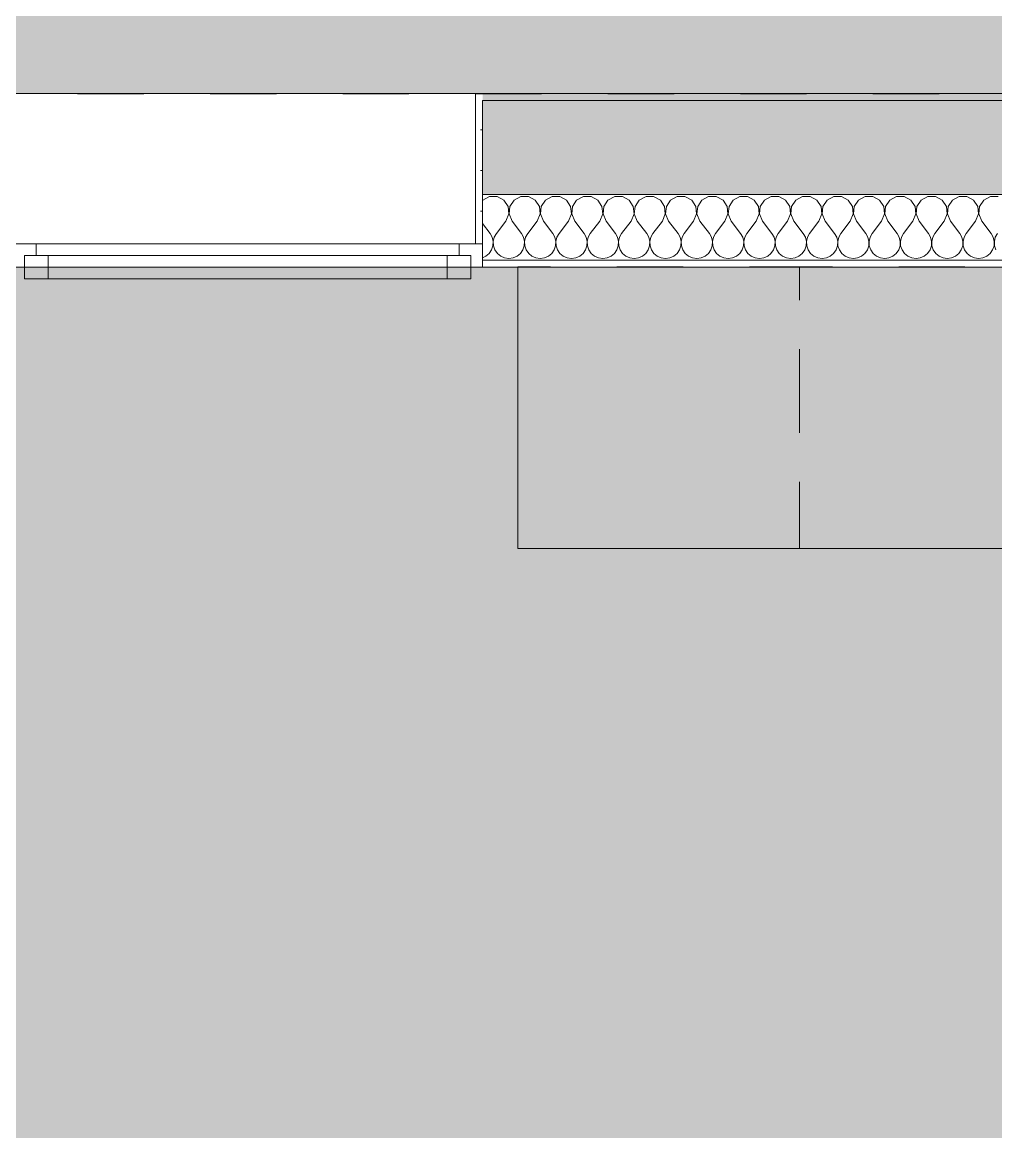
# Model space of a CAD drawing. Header units: millimetres. Extents: x 318905 to 439572, y -5133 to 105868.
# Drawn here: x 364098 to 366171, y 57232 to 59595 of the extents above; entities that cross this region are included whole.
import ezdxf

# ---------------------------------------------------------------- set-up
doc = ezdxf.new("R2010")
doc.units = ezdxf.units.MM
doc.header["$MEASUREMENT"] = 0
doc.linetypes.add('Traits', pattern=[282.222223, 141.111112, -141.111112])
for name, color, linetype, lineweight in [('0_Stylo_No__1', 7, 'Continuous', 5), ('0_Stylo_No__2', 8, 'Continuous', 5), ('2D - Dessins placés (Géomètre)_Stylo_No__2', 8, 'Continuous', 5), ('Murs ext - Périphériques_Stylo_No__1', 7, 'Continuous', 5)]:
    doc.layers.add(name, color=color, linetype=linetype, lineweight=lineweight)
for name, color, linetype, lineweight, true_color in [('2D - Dessins placés (Géomètre)_Stylo_No__241', 7, 'Continuous', 5, 0x4d4d4d), ('2D - Dessins placés (Géomètre)_Stylo_No__253', 7, 'Continuous', 13, 0xb6d398), ('Murs ext - Périphériques_Stylo_No__67', 7, 'Continuous', 15, 0x6a6a6a), ('Murs ext - Périphériques_Stylo_No__87', 7, 'Continuous', 13, 0x6a6a6a)]:
    doc.layers.add(name, color=color, linetype=linetype, lineweight=lineweight, true_color=true_color)
doc.layers.add('Marques & Zones', color=7, linetype='Continuous')
pattern_1 = [(0, (0, 0), (0, 86.60254), [0, -50]), (0, (25, 43.3), (0, 86.60254), [0, -50])]

# ---------------------------------------------------------------- blocks, each defined once
blk = doc.blocks.new('*X21')
at = {"layer": 'Murs ext - Périphériques_Stylo_No__1', "linetype": 'Continuous'}
for p, q in [((365092.9, 59224.1), (365078.6, 59216.4)), ((365109.2, 59224.1), (365092.9, 59224.1)), ((365123.5, 59216.4), (365109.2, 59224.1)), ((365159.6, 59224.1), (365145.3, 59216.4)), ((365175.9, 59224.1), (365159.6, 59224.1)), ((365190.2, 59216.4), (365175.9, 59224.1)), ((365226.3, 59224.1), (365212, 59216.4)), ((365242.5, 59224.1), (365226.3, 59224.1)), ((365256.8, 59216.4), (365242.5, 59224.1)), ((365292.9, 59224.1), (365278.6, 59216.4)), ((365309.2, 59224.1), (365292.9, 59224.1)), ((365323.5, 59216.4), (365309.2, 59224.1)), ((365359.6, 59224.1), (365345.3, 59216.4)), ((365375.9, 59224.1), (365359.6, 59224.1)), ((365390.2, 59216.4), (365375.9, 59224.1)), ((365426.3, 59224.1), (365412, 59216.4)), ((365442.5, 59224.1), (365426.3, 59224.1)), ((365456.8, 59216.4), (365442.5, 59224.1)), ((365492.9, 59224.1), (365478.6, 59216.4)), ((365509.2, 59224.1), (365492.9, 59224.1)), ((365523.5, 59216.4), (365509.2, 59224.1)), ((365559.6, 59224.1), (365545.3, 59216.4)), ((365575.9, 59224.1), (365559.6, 59224.1)), ((365590.2, 59216.4), (365575.9, 59224.1)), ((365626.3, 59224.1), (365612, 59216.4)), ((365642.5, 59224.1), (365626.3, 59224.1)), ((365656.8, 59216.4), (365642.5, 59224.1)), ((365692.9, 59224.1), (365678.6, 59216.4)), ((365709.2, 59224.1), (365692.9, 59224.1)), ((365723.5, 59216.4), (365709.2, 59224.1)), ((365759.6, 59224.1), (365745.3, 59216.4)), ((365775.9, 59224.1), (365759.6, 59224.1)), ((365790.2, 59216.4), (365775.9, 59224.1)), ((365826.3, 59224.1), (365812, 59216.4)), ((365842.5, 59224.1), (365826.3, 59224.1)), ((365856.8, 59216.4), (365842.5, 59224.1)), ((365892.9, 59224.1), (365878.6, 59216.4)), ((365909.2, 59224.1), (365892.9, 59224.1)), ((365923.5, 59216.4), (365909.2, 59224.1)), ((365959.6, 59224.1), (365945.3, 59216.4)), ((365975.9, 59224.1), (365959.6, 59224.1)), ((365990.2, 59216.4), (365975.9, 59224.1)), ((366026.3, 59224.1), (366012, 59216.4)), ((366042.5, 59224.1), (366026.3, 59224.1)), ((366056.8, 59216.4), (366042.5, 59224.1)), ((366092.9, 59224.1), (366078.6, 59216.4)), ((366109.2, 59224.1), (366092.9, 59224.1)), ((366123.5, 59216.4), (366109.2, 59224.1)), ((366159.6, 59224.1), (366145.3, 59216.4)), ((366175.9, 59224.1), (366159.6, 59224.1)), ((365078.6, 59216.4), (365078.2, 59215.7)), ((365132.5, 59202.9), (365123.5, 59216.4)), ((365134, 59186.7), (365132.5, 59202.9)), ((365136.3, 59202.9), (365134.8, 59186.7)), ((365145.3, 59216.4), (365136.3, 59202.9)), ((365199.2, 59202.9), (365190.2, 59216.4)), ((365200.7, 59186.7), (365199.2, 59202.9)), ((365203, 59202.9), (365201.4, 59186.7)), ((365212, 59216.4), (365203, 59202.9)), ((365265.8, 59202.9), (365256.8, 59216.4)), ((365267.4, 59186.7), (365265.8, 59202.9)), ((365269.6, 59202.9), (365268.1, 59186.7)), ((365278.6, 59216.4), (365269.6, 59202.9)), ((365332.5, 59202.9), (365323.5, 59216.4)), ((365334, 59186.7), (365332.5, 59202.9)), ((365336.3, 59202.9), (365334.8, 59186.7)), ((365345.3, 59216.4), (365336.3, 59202.9)), ((365399.2, 59202.9), (365390.2, 59216.4)), ((365400.7, 59186.7), (365399.2, 59202.9)), ((365403, 59202.9), (365401.4, 59186.7)), ((365412, 59216.4), (365403, 59202.9)), ((365465.8, 59202.9), (365456.8, 59216.4)), ((365467.4, 59186.7), (365465.8, 59202.9)), ((365469.6, 59202.9), (365468.1, 59186.7)), ((365478.6, 59216.4), (365469.6, 59202.9)), ((365532.5, 59202.9), (365523.5, 59216.4)), ((365534, 59186.7), (365532.5, 59202.9)), ((365536.3, 59202.9), (365534.8, 59186.7)), ((365545.3, 59216.4), (365536.3, 59202.9)), ((365599.2, 59202.9), (365590.2, 59216.4)), ((365600.7, 59186.7), (365599.2, 59202.9)), ((365603, 59202.9), (365601.4, 59186.7)), ((365612, 59216.4), (365603, 59202.9)), ((365665.8, 59202.9), (365656.8, 59216.4)), ((365667.4, 59186.7), (365665.8, 59202.9)), ((365669.6, 59202.9), (365668.1, 59186.7)), ((365678.6, 59216.4), (365669.6, 59202.9)), ((365732.5, 59202.9), (365723.5, 59216.4)), ((365734, 59186.7), (365732.5, 59202.9)), ((365736.3, 59202.9), (365734.8, 59186.7)), ((365745.3, 59216.4), (365736.3, 59202.9)), ((365799.2, 59202.9), (365790.2, 59216.4)), ((365800.7, 59186.7), (365799.2, 59202.9)), ((365803, 59202.9), (365801.4, 59186.7)), ((365812, 59216.4), (365803, 59202.9)), ((365865.8, 59202.9), (365856.8, 59216.4)), ((365867.4, 59186.7), (365865.8, 59202.9)), ((365869.6, 59202.9), (365868.1, 59186.7)), ((365878.6, 59216.4), (365869.6, 59202.9)), ((365932.5, 59202.9), (365923.5, 59216.4)), ((365934, 59186.7), (365932.5, 59202.9)), ((365936.3, 59202.9), (365934.8, 59186.7)), ((365945.3, 59216.4), (365936.3, 59202.9)), ((365999.2, 59202.9), (365990.2, 59216.4)), ((366000.7, 59186.7), (365999.2, 59202.9)), ((366003, 59202.9), (366001.4, 59186.7)), ((366012, 59216.4), (366003, 59202.9)), ((366065.8, 59202.9), (366056.8, 59216.4)), ((366067.4, 59186.7), (366065.8, 59202.9)), ((366069.6, 59202.9), (366068.1, 59186.7)), ((366078.6, 59216.4), (366069.6, 59202.9)), ((366132.5, 59202.9), (366123.5, 59216.4)), ((366134, 59186.7), (366132.5, 59202.9)), ((366136.3, 59202.9), (366134.8, 59186.7)), ((366145.3, 59216.4), (366136.3, 59202.9)), ((365127.7, 59171.7), (365107.7, 59145.1)), ((365127.7, 59171.7), (365134, 59186.7)), ((365134.8, 59186.7), (365141.1, 59171.7)), ((365141.1, 59171.7), (365161.1, 59145.1)), ((365194.4, 59171.7), (365174.4, 59145.1)), ((365194.4, 59171.7), (365200.7, 59186.7)), ((365201.4, 59186.7), (365207.7, 59171.7)), ((365207.7, 59171.7), (365227.7, 59145.1)), ((365261.1, 59171.7), (365241.1, 59145.1)), ((365261.1, 59171.7), (365267.4, 59186.7)), ((365268.1, 59186.7), (365274.4, 59171.7)), ((365274.4, 59171.7), (365294.4, 59145.1)), ((365327.7, 59171.7), (365307.7, 59145.1)), ((365327.7, 59171.7), (365334, 59186.7)), ((365334.8, 59186.7), (365341.1, 59171.7)), ((365341.1, 59171.7), (365361.1, 59145.1)), ((365394.4, 59171.7), (365374.4, 59145.1)), ((365394.4, 59171.7), (365400.7, 59186.7)), ((365401.4, 59186.7), (365407.7, 59171.7)), ((365407.7, 59171.7), (365427.7, 59145.1)), ((365461.1, 59171.7), (365441.1, 59145.1)), ((365461.1, 59171.7), (365467.4, 59186.7)), ((365468.1, 59186.7), (365474.4, 59171.7)), ((365474.4, 59171.7), (365494.4, 59145.1)), ((365527.7, 59171.7), (365507.7, 59145.1)), ((365527.7, 59171.7), (365534, 59186.7)), ((365534.8, 59186.7), (365541.1, 59171.7)), ((365541.1, 59171.7), (365561.1, 59145.1)), ((365594.4, 59171.7), (365574.4, 59145.1)), ((365594.4, 59171.7), (365600.7, 59186.7)), ((365601.4, 59186.7), (365607.7, 59171.7)), ((365607.7, 59171.7), (365627.7, 59145.1)), ((365661.1, 59171.7), (365641.1, 59145.1)), ((365661.1, 59171.7), (365667.4, 59186.7)), ((365668.1, 59186.7), (365674.4, 59171.7)), ((365674.4, 59171.7), (365694.4, 59145.1)), ((365727.7, 59171.7), (365707.7, 59145.1)), ((365727.7, 59171.7), (365734, 59186.7)), ((365734.8, 59186.7), (365741.1, 59171.7)), ((365741.1, 59171.7), (365761.1, 59145.1)), ((365794.4, 59171.7), (365774.4, 59145.1)), ((365794.4, 59171.7), (365800.7, 59186.7)), ((365801.4, 59186.7), (365807.7, 59171.7)), ((365807.7, 59171.7), (365827.7, 59145.1)), ((365861.1, 59171.7), (365841.1, 59145.1)), ((365861.1, 59171.7), (365867.4, 59186.7)), ((365868.1, 59186.7), (365874.4, 59171.7)), ((365874.4, 59171.7), (365894.4, 59145.1)), ((365927.7, 59171.7), (365907.7, 59145.1)), ((365927.7, 59171.7), (365934, 59186.7)), ((365934.8, 59186.7), (365941.1, 59171.7)), ((365941.1, 59171.7), (365961.1, 59145.1)), ((365994.4, 59171.7), (365974.4, 59145.1)), ((365994.4, 59171.7), (366000.7, 59186.7)), ((366001.4, 59186.7), (366007.7, 59171.7)), ((366007.7, 59171.7), (366027.7, 59145.1)), ((366061.1, 59171.7), (366041.1, 59145.1)), ((366061.1, 59171.7), (366067.4, 59186.7)), ((366068.1, 59186.7), (366074.4, 59171.7)), ((366074.4, 59171.7), (366094.4, 59145.1)), ((366127.7, 59171.7), (366107.7, 59145.1)), ((366127.7, 59171.7), (366134, 59186.7)), ((366134.8, 59186.7), (366141.1, 59171.7)), ((366141.1, 59171.7), (366161.1, 59145.1)), ((365078.2, 59166.6), (365094.4, 59145.1)), ((365098.8, 59137), (365094.4, 59145.1)), ((365100.9, 59128.1), (365098.8, 59137)), ((365100.5, 59118.9), (365100.9, 59128.1)), ((365103.3, 59137), (365101.2, 59128.1)), ((365101.2, 59128.1), (365101.6, 59118.9)), ((365107.7, 59145.1), (365103.3, 59137)), ((365165.5, 59137), (365161.1, 59145.1)), ((365167.6, 59128.1), (365165.5, 59137)), ((365167.2, 59118.9), (365167.6, 59128.1)), ((365169.9, 59137), (365167.9, 59128.1)), ((365167.9, 59128.1), (365168.3, 59118.9)), ((365174.4, 59145.1), (365169.9, 59137)), ((365232.2, 59137), (365227.7, 59145.1)), ((365234.3, 59128.1), (365232.2, 59137)), ((365233.8, 59118.9), (365234.3, 59128.1)), ((365236.6, 59137), (365234.5, 59128.1)), ((365234.5, 59128.1), (365235, 59118.9)), ((365241.1, 59145.1), (365236.6, 59137)), ((365298.8, 59137), (365294.4, 59145.1)), ((365300.9, 59128.1), (365298.8, 59137)), ((365300.5, 59118.9), (365300.9, 59128.1)), ((365303.3, 59137), (365301.2, 59128.1)), ((365301.2, 59128.1), (365301.6, 59118.9)), ((365307.7, 59145.1), (365303.3, 59137)), ((365365.5, 59137), (365361.1, 59145.1)), ((365367.6, 59128.1), (365365.5, 59137)), ((365367.2, 59118.9), (365367.6, 59128.1)), ((365369.9, 59137), (365367.9, 59128.1)), ((365367.9, 59128.1), (365368.3, 59118.9)), ((365374.4, 59145.1), (365369.9, 59137)), ((365432.2, 59137), (365427.7, 59145.1)), ((365434.3, 59128.1), (365432.2, 59137)), ((365433.8, 59118.9), (365434.3, 59128.1)), ((365436.6, 59137), (365434.5, 59128.1)), ((365434.5, 59128.1), (365435, 59118.9)), ((365441.1, 59145.1), (365436.6, 59137)), ((365498.8, 59137), (365494.4, 59145.1)), ((365500.9, 59128.1), (365498.8, 59137)), ((365500.5, 59118.9), (365500.9, 59128.1)), ((365503.3, 59137), (365501.2, 59128.1)), ((365501.2, 59128.1), (365501.6, 59118.9)), ((365507.7, 59145.1), (365503.3, 59137)), ((365565.5, 59137), (365561.1, 59145.1)), ((365567.6, 59128.1), (365565.5, 59137)), ((365567.2, 59118.9), (365567.6, 59128.1)), ((365569.9, 59137), (365567.9, 59128.1)), ((365567.9, 59128.1), (365568.3, 59118.9)), ((365574.4, 59145.1), (365569.9, 59137)), ((365632.2, 59137), (365627.7, 59145.1)), ((365634.3, 59128.1), (365632.2, 59137)), ((365633.8, 59118.9), (365634.3, 59128.1)), ((365636.6, 59137), (365634.5, 59128.1)), ((365634.5, 59128.1), (365635, 59118.9)), ((365641.1, 59145.1), (365636.6, 59137)), ((365698.8, 59137), (365694.4, 59145.1)), ((365700.9, 59128.1), (365698.8, 59137)), ((365700.5, 59118.9), (365700.9, 59128.1)), ((365703.3, 59137), (365701.2, 59128.1)), ((365701.2, 59128.1), (365701.6, 59118.9)), ((365707.7, 59145.1), (365703.3, 59137)), ((365765.5, 59137), (365761.1, 59145.1)), ((365767.6, 59128.1), (365765.5, 59137)), ((365767.2, 59118.9), (365767.6, 59128.1)), ((365769.9, 59137), (365767.9, 59128.1)), ((365767.9, 59128.1), (365768.3, 59118.9)), ((365774.4, 59145.1), (365769.9, 59137)), ((365832.2, 59137), (365827.7, 59145.1)), ((365834.3, 59128.1), (365832.2, 59137)), ((365833.8, 59118.9), (365834.3, 59128.1)), ((365836.6, 59137), (365834.5, 59128.1)), ((365834.5, 59128.1), (365835, 59118.9)), ((365841.1, 59145.1), (365836.6, 59137)), ((365898.8, 59137), (365894.4, 59145.1)), ((365900.9, 59128.1), (365898.8, 59137)), ((365900.5, 59118.9), (365900.9, 59128.1)), ((365903.3, 59137), (365901.2, 59128.1)), ((365901.2, 59128.1), (365901.6, 59118.9)), ((365907.7, 59145.1), (365903.3, 59137)), ((365965.5, 59137), (365961.1, 59145.1)), ((365967.6, 59128.1), (365965.5, 59137)), ((365967.2, 59118.9), (365967.6, 59128.1)), ((365969.9, 59137), (365967.9, 59128.1)), ((365967.9, 59128.1), (365968.3, 59118.9)), ((365974.4, 59145.1), (365969.9, 59137)), ((366032.2, 59137), (366027.7, 59145.1)), ((366034.3, 59128.1), (366032.2, 59137)), ((366033.8, 59118.9), (366034.3, 59128.1)), ((366036.6, 59137), (366034.5, 59128.1)), ((366034.5, 59128.1), (366035, 59118.9)), ((366041.1, 59145.1), (366036.6, 59137)), ((366098.8, 59137), (366094.4, 59145.1)), ((366100.9, 59128.1), (366098.8, 59137)), ((366100.5, 59118.9), (366100.9, 59128.1)), ((366103.3, 59137), (366101.2, 59128.1)), ((366101.2, 59128.1), (366101.6, 59118.9)), ((366107.7, 59145.1), (366103.3, 59137)), ((366165.5, 59137), (366161.1, 59145.1)), ((366167.6, 59128.1), (366165.5, 59137)), ((366167.2, 59118.9), (366167.6, 59128.1)), ((366169.9, 59137), (366167.9, 59128.1)), ((366167.9, 59128.1), (366168.3, 59118.9)), ((366174.4, 59145.1), (366169.9, 59137)), ((365085.3, 59096.7), (365092.3, 59102.6)), ((365092.3, 59102.6), (365097.5, 59110.1)), ((365097.5, 59110.1), (365100.5, 59118.9)), ((365101.6, 59118.9), (365104.6, 59110.1)), ((365104.6, 59110.1), (365109.8, 59102.6)), ((365109.8, 59102.6), (365116.9, 59096.7)), ((365151.9, 59096.7), (365159, 59102.6)), ((365159, 59102.6), (365164.2, 59110.1)), ((365164.2, 59110.1), (365167.2, 59118.9)), ((365168.3, 59118.9), (365171.3, 59110.1)), ((365171.3, 59110.1), (365176.5, 59102.6)), ((365176.5, 59102.6), (365183.5, 59096.7)), ((365218.6, 59096.7), (365225.7, 59102.6)), ((365225.7, 59102.6), (365230.9, 59110.1)), ((365230.9, 59110.1), (365233.8, 59118.9)), ((365235, 59118.9), (365237.9, 59110.1)), ((365237.9, 59110.1), (365243.1, 59102.6)), ((365243.1, 59102.6), (365250.2, 59096.7)), ((365285.3, 59096.7), (365292.3, 59102.6)), ((365292.3, 59102.6), (365297.5, 59110.1)), ((365297.5, 59110.1), (365300.5, 59118.9)), ((365301.6, 59118.9), (365304.6, 59110.1)), ((365304.6, 59110.1), (365309.8, 59102.6)), ((365309.8, 59102.6), (365316.9, 59096.7)), ((365351.9, 59096.7), (365359, 59102.6)), ((365359, 59102.6), (365364.2, 59110.1)), ((365364.2, 59110.1), (365367.2, 59118.9)), ((365368.3, 59118.9), (365371.3, 59110.1)), ((365371.3, 59110.1), (365376.5, 59102.6)), ((365376.5, 59102.6), (365383.5, 59096.7)), ((365418.6, 59096.7), (365425.7, 59102.6)), ((365425.7, 59102.6), (365430.9, 59110.1)), ((365430.9, 59110.1), (365433.8, 59118.9)), ((365435, 59118.9), (365437.9, 59110.1)), ((365437.9, 59110.1), (365443.1, 59102.6)), ((365443.1, 59102.6), (365450.2, 59096.7)), ((365485.3, 59096.7), (365492.3, 59102.6)), ((365492.3, 59102.6), (365497.5, 59110.1)), ((365497.5, 59110.1), (365500.5, 59118.9)), ((365501.6, 59118.9), (365504.6, 59110.1)), ((365504.6, 59110.1), (365509.8, 59102.6)), ((365509.8, 59102.6), (365516.9, 59096.7)), ((365551.9, 59096.7), (365559, 59102.6)), ((365559, 59102.6), (365564.2, 59110.1)), ((365564.2, 59110.1), (365567.2, 59118.9)), ((365568.3, 59118.9), (365571.3, 59110.1)), ((365571.3, 59110.1), (365576.5, 59102.6)), ((365576.5, 59102.6), (365583.5, 59096.7)), ((365618.6, 59096.7), (365625.7, 59102.6)), ((365625.7, 59102.6), (365630.9, 59110.1)), ((365630.9, 59110.1), (365633.8, 59118.9)), ((365635, 59118.9), (365637.9, 59110.1)), ((365637.9, 59110.1), (365643.1, 59102.6)), ((365643.1, 59102.6), (365650.2, 59096.7)), ((365685.3, 59096.7), (365692.3, 59102.6)), ((365692.3, 59102.6), (365697.5, 59110.1)), ((365697.5, 59110.1), (365700.5, 59118.9)), ((365701.6, 59118.9), (365704.6, 59110.1)), ((365704.6, 59110.1), (365709.8, 59102.6)), ((365709.8, 59102.6), (365716.9, 59096.7)), ((365751.9, 59096.7), (365759, 59102.6)), ((365759, 59102.6), (365764.2, 59110.1)), ((365764.2, 59110.1), (365767.2, 59118.9)), ((365768.3, 59118.9), (365771.3, 59110.1)), ((365771.3, 59110.1), (365776.5, 59102.6)), ((365776.5, 59102.6), (365783.5, 59096.7)), ((365818.6, 59096.7), (365825.7, 59102.6)), ((365825.7, 59102.6), (365830.9, 59110.1)), ((365830.9, 59110.1), (365833.8, 59118.9)), ((365835, 59118.9), (365837.9, 59110.1)), ((365837.9, 59110.1), (365843.1, 59102.6)), ((365843.1, 59102.6), (365850.2, 59096.7)), ((365885.3, 59096.7), (365892.3, 59102.6)), ((365892.3, 59102.6), (365897.5, 59110.1)), ((365897.5, 59110.1), (365900.5, 59118.9)), ((365901.6, 59118.9), (365904.6, 59110.1)), ((365904.6, 59110.1), (365909.8, 59102.6)), ((365909.8, 59102.6), (365916.9, 59096.7)), ((365951.9, 59096.7), (365959, 59102.6)), ((365959, 59102.6), (365964.2, 59110.1)), ((365964.2, 59110.1), (365967.2, 59118.9)), ((365968.3, 59118.9), (365971.3, 59110.1)), ((365971.3, 59110.1), (365976.5, 59102.6)), ((365976.5, 59102.6), (365983.5, 59096.7)), ((366018.6, 59096.7), (366025.7, 59102.6)), ((366025.7, 59102.6), (366030.9, 59110.1)), ((366030.9, 59110.1), (366033.8, 59118.9)), ((366035, 59118.9), (366037.9, 59110.1)), ((366037.9, 59110.1), (366043.1, 59102.6)), ((366043.1, 59102.6), (366050.2, 59096.7)), ((366085.3, 59096.7), (366092.3, 59102.6)), ((366092.3, 59102.6), (366097.5, 59110.1)), ((366097.5, 59110.1), (366100.5, 59118.9)), ((366101.6, 59118.9), (366104.6, 59110.1)), ((366104.6, 59110.1), (366109.8, 59102.6)), ((366109.8, 59102.6), (366116.9, 59096.7)), ((366151.9, 59096.7), (366159, 59102.6)), ((366159, 59102.6), (366164.2, 59110.1)), ((366164.2, 59110.1), (366167.2, 59118.9)), ((366168.3, 59118.9), (366171.3, 59110.1)), ((365078.2, 59093.6), (365085.3, 59096.7)), ((365116.9, 59096.7), (365125.3, 59093)), ((365125.3, 59093), (365134.4, 59091.7)), ((365134.4, 59091.7), (365143.5, 59093)), ((365143.5, 59093), (365151.9, 59096.7)), ((365183.5, 59096.7), (365192, 59093)), ((365192, 59093), (365201.1, 59091.7)), ((365201.1, 59091.7), (365210.2, 59093)), ((365210.2, 59093), (365218.6, 59096.7)), ((365250.2, 59096.7), (365258.6, 59093)), ((365258.6, 59093), (365267.7, 59091.7)), ((365267.7, 59091.7), (365276.8, 59093)), ((365276.8, 59093), (365285.3, 59096.7)), ((365316.9, 59096.7), (365325.3, 59093)), ((365325.3, 59093), (365334.4, 59091.7)), ((365334.4, 59091.7), (365343.5, 59093)), ((365343.5, 59093), (365351.9, 59096.7)), ((365383.5, 59096.7), (365392, 59093)), ((365392, 59093), (365401.1, 59091.7)), ((365401.1, 59091.7), (365410.2, 59093)), ((365410.2, 59093), (365418.6, 59096.7)), ((365450.2, 59096.7), (365458.6, 59093)), ((365458.6, 59093), (365467.7, 59091.7)), ((365467.7, 59091.7), (365476.8, 59093)), ((365476.8, 59093), (365485.3, 59096.7)), ((365516.9, 59096.7), (365525.3, 59093)), ((365525.3, 59093), (365534.4, 59091.7)), ((365534.4, 59091.7), (365543.5, 59093)), ((365543.5, 59093), (365551.9, 59096.7)), ((365583.5, 59096.7), (365592, 59093)), ((365592, 59093), (365601.1, 59091.7)), ((365601.1, 59091.7), (365610.2, 59093)), ((365610.2, 59093), (365618.6, 59096.7)), ((365650.2, 59096.7), (365658.6, 59093)), ((365658.6, 59093), (365667.7, 59091.7)), ((365667.7, 59091.7), (365676.8, 59093)), ((365676.8, 59093), (365685.3, 59096.7)), ((365716.9, 59096.7), (365725.3, 59093)), ((365725.3, 59093), (365734.4, 59091.7)), ((365734.4, 59091.7), (365743.5, 59093)), ((365743.5, 59093), (365751.9, 59096.7)), ((365783.5, 59096.7), (365792, 59093)), ((365792, 59093), (365801.1, 59091.7)), ((365801.1, 59091.7), (365810.2, 59093)), ((365810.2, 59093), (365818.6, 59096.7)), ((365850.2, 59096.7), (365858.6, 59093)), ((365858.6, 59093), (365867.7, 59091.7)), ((365867.7, 59091.7), (365876.8, 59093)), ((365876.8, 59093), (365885.3, 59096.7)), ((365916.9, 59096.7), (365925.3, 59093)), ((365925.3, 59093), (365934.4, 59091.7)), ((365934.4, 59091.7), (365943.5, 59093)), ((365943.5, 59093), (365951.9, 59096.7)), ((365983.5, 59096.7), (365992, 59093)), ((365992, 59093), (366001.1, 59091.7)), ((366001.1, 59091.7), (366010.2, 59093)), ((366010.2, 59093), (366018.6, 59096.7)), ((366050.2, 59096.7), (366058.6, 59093)), ((366058.6, 59093), (366067.7, 59091.7)), ((366067.7, 59091.7), (366076.8, 59093)), ((366076.8, 59093), (366085.3, 59096.7)), ((366116.9, 59096.7), (366125.3, 59093)), ((366125.3, 59093), (366134.4, 59091.7)), ((366134.4, 59091.7), (366143.5, 59093)), ((366143.5, 59093), (366151.9, 59096.7))]:
    blk.add_line(p, q, dxfattribs=at)
blk = doc.blocks.new('Hachure_8', base_point=(0, 4000))
at = {"layer": 'Murs ext - Périphériques_Stylo_No__1', "linetype": 'Continuous'}
blk.add_blockref('*X21', (0, 0), dxfattribs=at)

msp = doc.modelspace()

# ---------------------------------------------------------------- hatches: boundary and pattern name
at = {"layer": '2D - Dessins placés (Géomètre)_Stylo_No__253', "linetype": 'Continuous', "lineweight": 0, "true_color": 0x5b694c}
msp.add_hatch(color=251, dxfattribs=at).paths.add_polyline_path([(356951.048, 53027.676), (357408.622, 62914.885), (368351.981, 63040.659), (368353.253, 59443.395), (361333.961, 59443.406), (361334.473, 56252.171), (360374.473, 56252.017), (360374.991, 53028.226)])
at = {"layer": 'Marques & Zones', "linetype": 'Continuous', "lineweight": 0, "true_color": 0xebf5fc}
msp.add_hatch(color=7, dxfattribs=at).paths.add_polyline_path([(361705.26, 51351.69), (368154.318, 51351.676), (368153.078, 59073.346), (363826.389, 59073.369), (363826.848, 56216.703), (363201.771, 56216.602), (363201.955, 55065.784), (363274.664, 55065.796), (363274.771, 54395.879), (361704.771, 54395.627)])
at = {"layer": 'Murs ext - Périphériques_Stylo_No__1', "linetype": 'Continuous'}
h = msp.add_hatch(dxfattribs=at)
h.set_pattern_fill('Plâtre___Enduit', color=256, style=0, pattern_type=2)
h.set_pattern_definition(pattern_1)
h.paths.add_polyline_path([(365063.204, 59443.39), (365063.204, 59123.39), (365078.204, 59123.39), (365078.204, 59428.39), (365078.204, 59443.39)])
h = msp.add_hatch(dxfattribs=at)
h.set_pattern_fill('Plâtre___Enduit', color=256, style=0, pattern_type=2)
h.set_pattern_definition(pattern_1)
h.paths.add_polyline_path([(365078.204, 59428.39), (369774.126, 59428.39), (369774.126, 59443.39), (365078.204, 59443.39)])
msp.add_hatch(color=256, dxfattribs=at).paths.add_polyline_path([(365078.204, 59228.39), (369774.126, 59228.39), (369774.126, 59428.39), (365078.204, 59428.39)])

# ---------------------------------------------------------------- linework, layer by layer
at = {"layer": '0_Stylo_No__1', "linetype": 'Continuous', "flags": 128}
msp.add_lwpolyline([(367553.463, 56674.329), (367553.174, 58474.329), (365153.174, 58473.944), (365153.078, 59073.944)], dxfattribs=at)
at = {"layer": '0_Stylo_No__2', "linetype": 'Traits', "flags": 128}
for points in [[(365753.174, 58474.04), (365153.174, 58473.944), (365153.078, 59073.944), (365753.078, 59074.04)], [(366353.174, 58474.137), (365753.174, 58474.04), (365753.078, 59074.04), (366353.078, 59074.137)]]:
    msp.add_lwpolyline(points, close=True, dxfattribs=at)
at = {"layer": '2D - Dessins placés (Géomètre)_Stylo_No__2', "linetype": 'Traits'}
msp.add_line((353773.835, 59440.54), (383780.614, 59445.36), dxfattribs=at)
at = {"layer": '2D - Dessins placés (Géomètre)_Stylo_No__241', "linetype": 'Continuous', "flags": 128}
msp.add_lwpolyline([(356951.048, 53027.676), (357408.622, 62914.885), (368351.981, 63040.659), (368353.253, 59443.395), (361333.961, 59443.406), (361334.473, 56252.171), (360374.473, 56252.017), (360374.991, 53028.226)], close=True, dxfattribs=at)
at = {"layer": 'Murs ext - Périphériques_Stylo_No__1', "linetype": 'Continuous'}
for p, q in [((365063.204, 59443.39), (364093.204, 59443.39)), ((365078.204, 59443.39), (365063.204, 59443.39)), ((365063.204, 59123.39), (365063.204, 59443.39)), ((365078.204, 59228.39), (369774.126, 59228.39)), ((364078.204, 59123.39), (364128.204, 59123.39)), ((364128.204, 59123.39), (364128.204, 59098.39)), ((364128.204, 59123.39), (365028.204, 59123.39)), ((365028.204, 59098.39), (365028.204, 59123.39)), ((365028.204, 59123.39), (365078.204, 59123.39)), ((365078.204, 59088.39), (365078.204, 59123.39)), ((365078.204, 59088.39), (365078.204, 59123.39)), ((364128.204, 59098.39), (364103.204, 59098.39)), ((364103.204, 59098.39), (364103.204, 59073.39)), ((364103.204, 59098.39), (364153.204, 59098.39)), ((364103.204, 59048.39), (364103.204, 59098.39)), ((364153.204, 59098.39), (364153.204, 59048.39)), ((364153.204, 59098.39), (365003.204, 59098.39)), ((365003.204, 59048.39), (365003.204, 59098.39)), ((365003.204, 59098.39), (365053.204, 59098.39)), ((365053.204, 59098.39), (365028.204, 59098.39)), ((365053.204, 59073.39), (365053.204, 59098.39)), ((365053.204, 59098.39), (365053.204, 59048.39)), ((365078.204, 59088.39), (368153.076, 59088.39)), ((365078.204, 59073.39), (365078.204, 59088.39)), ((365078.204, 59073.39), (365078.204, 59088.39)), ((365078.204, 59073.39), (364078.204, 59073.39)), ((364103.204, 59073.39), (364078.204, 59073.39)), ((365003.204, 59073.39), (364153.204, 59073.39)), ((365078.204, 59073.39), (365053.204, 59073.39)), ((364153.204, 59048.39), (364103.204, 59048.39)), ((365003.204, 59048.39), (364153.204, 59048.39)), ((365003.204, 59048.39), (364153.204, 59048.39)), ((365053.204, 59048.39), (365003.204, 59048.39))]:
    msp.add_line(p, q, dxfattribs=at)
at = {"layer": 'Murs ext - Périphériques_Stylo_No__67', "linetype": 'Continuous'}
for p, q in [((369774.126, 59428.39), (365078.204, 59428.39)), ((365078.204, 59428.39), (365078.204, 59123.39)), ((365078.204, 59088.39), (365078.204, 59123.39))]:
    msp.add_line(p, q, dxfattribs=at)
at = {"layer": 'Murs ext - Périphériques_Stylo_No__87', "linetype": 'Continuous'}
for p, q in [((365063.204, 59123.39), (365063.204, 59443.39)), ((365078.204, 59443.39), (365063.204, 59443.39)), ((365078.204, 59123.39), (365063.204, 59123.39)), ((365078.204, 59073.39), (365078.204, 59088.39))]:
    msp.add_line(p, q, dxfattribs=at)
at = {"layer": 'Murs ext - Périphériques_Stylo_No__87', "linetype": 'Continuous', "flags": 128}
for points in [[(369774.126, 59443.39), (365078.205, 59443.39)], [(365078.204, 59073.39), (368153.078, 59073.39)]]:
    msp.add_lwpolyline(points, dxfattribs=at)

# ---------------------------------------------------------------- block references
at = {"layer": 'Murs ext - Périphériques_Stylo_No__1', "linetype": 'Continuous'}
msp.add_blockref('Hachure_8', (0, 4000), dxfattribs=at)

doc.saveas('drawing.dxf')
